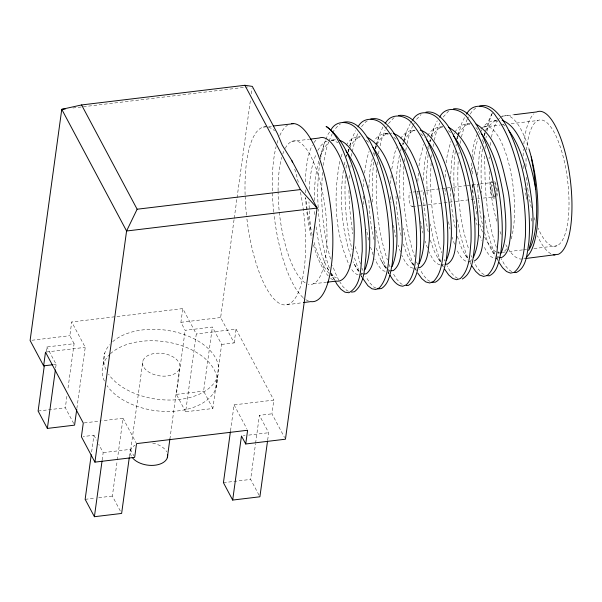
<?xml version="1.0" encoding="UTF-8"?>
<svg xmlns="http://www.w3.org/2000/svg" width="602" height="602" viewBox="0 0 602 602"><rect width="100%" height="100%" fill="white"/><g stroke="black" fill="none" stroke-linecap="round" stroke-linejoin="round"><path stroke-width="0.45" stroke-dasharray="3.01 2.26" d="M363.382 196.094L363.796 206.779M417.863 181.33L418.367 172.277M445.111 177.229L445.525 170.005M348.897 190.45L349.423 206.335L352.697 233.854M472.344 174.068L472.736 166.829M314.236 200.586C314.267 187.026 315.313 173.361 318.977 160.26M368.815 187.741L369.982 170.75L372.457 157.649M458.182 161.471C456.752 191.135 459.484 221.34 468.868 249.634M396.026 184.566L397.297 166.724L399.615 154.586M423.266 180.465L424.613 162.706L426.765 151.501M345.413 175.393C343.998 200.331 346.127 225.539 352.117 249.807M450.394 179.118L451.944 158.687L453.675 149.243M477.627 175.016L479.267 154.676L481.051 145.308M309.225 189.48C309.887 177.673 311.385 165.648 315.93 154.646M363.442 186.748L363.864 179.509M390.63 183.55L391.149 175.445M322.559 172.496C320.151 201.971 322.777 231.981 330.942 260.433M349.085 178.531L349.371 174.798M349.943 167.341L350.086 165.475M376.732 169.621C374.828 199.992 377.725 231.033 387.41 259.974M377.108 164.978L377.409 161.261M403.942 166.295C402.053 196.726 404.95 227.819 414.665 256.806M404.341 161.682L404.74 157.062M431.152 162.976C429.294 193.159 432.123 223.982 441.62 252.787M431.657 157.461L431.905 154.706M458.882 154.157L459.063 152.336M346.022 168.191L346.511 163.691M373.541 162.186L372.179 181.872L372.856 204.251M400.766 158.875L399.419 177.575L400.059 200.872M364.488 173.105L367.19 157.476L369.116 151.29M428.097 154.676L426.667 173.286L427.209 196.553M428.759 149.371L428.978 147.603M391.797 169.072L394.573 153.563L396.53 147.46M455.315 151.358C453.359 166.461 453.615 181.759 454.608 196.929M456 146.09L456.233 144.337M46.241 351.606L46.881 346.963L74.099 343.689L67.74 390.119M55.632 368.055L56.144 364.345L46.881 346.963M74.099 343.689L69.84 335.69L71.721 321.965L182.782 308.593L196.297 333.967L185.642 411.776L212.86 408.502L221.641 344.419L212.378 327.044L185.16 330.317L180.901 322.326L182.782 308.593M73.7 423.492L65.325 407.765L66.98 395.695M76.868 408.472L85.243 347.339L71.721 321.965M103.258 364.406L104.823 352.96M91.632 451.967L93.92 435.254L83.189 436.548M102.159 460.063L103.183 452.636L98.773 444.359M120.302 510.955L112.363 496.056L117.187 460.854M117.315 459.928L123.019 418.247L101.768 420.806M129.385 456.79L130.401 449.355L103.183 452.636M130.672 450.108L142.9 360.861M169.884 439.129L179.562 368.469A18.797 11.318 7.8 0 0 155.211 353.366A18.797 11.318 7.8 0 0 148.912 372.156A18.797 11.318 7.8 0 0 179.562 368.469M185.642 411.776L176.378 394.393L185.16 330.317M212.86 408.502L203.604 391.119L212.378 327.044M221.641 344.419L234.163 342.914L220.641 317.54L234.118 219.143M234.246 218.217L236.917 198.72M237.045 197.795L250.522 99.398M251.29 93.829L252.05 88.261M216.065 387.808L217.638 376.37M234.163 342.914L236.044 329.181L196.297 333.967M230.528 430.814L234.08 404.875L273.82 400.097L271.938 413.822L284.588 437.564M259.018 495.13L250.643 479.41L255.474 444.118M255.602 443.192L259.417 415.335L271.938 413.822M267.664 440.137L268.68 432.71L259.417 415.335M418.984 165.956L419.978 158.665L423.665 144.495M482.405 148.912C480.667 163.405 480.832 178.057 481.75 192.61M483.12 143.682L483.474 141.064M446.172 162.833L447.324 154.684L450.8 141.515M323.379 165.362L324.493 157.573L326.969 146.805L328.707 141.831M351.455 156.227L351.869 153.45M473.353 159.703L474.677 150.711L477.92 138.52M378.545 153.924L379.252 149.334M343.373 170.351C339.362 199.458 341.665 229.768 351.252 257.611M405.763 150.688L406.35 147.046M433.131 146.542L433.575 143.833M460.342 143.299L460.808 140.612M319.88 162.487C317.638 177.598 317.284 192.964 318.225 208.194M320.52 158.951L321.649 152.75L325.516 140.251M348.392 152.186L349.055 148.679M374.263 155.918L374.768 153.307M375.61 148.957L376.288 145.481M339.806 161.389C333.139 196.29 334.787 234.426 349.995 266.934M403.009 144.864L403.355 143.141L402.429 145.496M430.227 141.628L430.581 139.92M457.332 138.881L457.919 136.127M458.122 135.217L461.787 123.064L464.691 117.187M484.52 135.691L485.325 132.064M485.528 131.153L489.268 119.158L492.203 113.402M352.29 151.674L354.405 142.794L357.633 133.794M380.118 145.819L381.841 138.791L385.122 129.927M344.216 165.038L345.3 160.711M407.08 143.487L409.277 134.795L412.611 126.066M373.338 154.225L373.782 152.517M434.253 140.266L436.721 130.815L439.769 123.079M400.511 151.192L401.188 148.656M461.425 137.03L464.172 126.834L467.257 119.226M427.676 148.152L428.368 145.639M349.837 145.977L351.922 138.776L355.466 130.649M482.232 141.214L482.714 139.574M376.461 144.608L379.388 134.833L382.977 126.849M341.161 156.919L342.245 153.344M403.874 140.552L406.847 130.897L410.12 123.846M484.234 134.517L484.776 132.779M320.076 156.753L324.47 142.727M346.933 154.624L346.376 156.385L346.978 154.752M348.039 151.102L348.596 149.341M349.702 145.819L351.922 138.776M375.181 148.092L376.024 145.443M376.303 144.555L379.388 134.833M431.288 136.504L434.32 126.977L437.263 120.821M402.603 144.217L403.167 142.441M403.453 141.553L406.847 130.897M456.82 138.407L457.625 135.864M457.896 135.014L458.709 132.463M429.738 141.237L430.31 139.453M431.453 135.886L434.32 126.977M328.993 140.996L332.274 133.652M320.467 156.129L324.862 146.903L328.511 142.659M348.189 151.501L349.1 149.055M375.317 148.506L376.235 146.098M429.858 141.688L430.49 140.131M456.007 140.958L458.167 135.789M325.87 139.423L327.962 134.464L330.009 131.326M483.79 136.27L485.25 132.876M426.841 137.203L427.616 135.638M453.125 135.811L454.691 132.726M479.388 134.336L480.178 132.824M480.577 132.064L481.758 129.799M332.703 132.846L333.975 130.431L338.354 125.269L340.416 124.004M349.506 148.333L352.336 143.253L356.015 139.137L360.056 136.804M385.995 128.384L389.035 122.981L393.482 118.135L395.108 117.262M377.01 144.48L379.817 139.611L383.527 135.623L387.59 133.433C381.766 133.177 376.438 136.579 373.676 141.628M413.055 125.314L414.372 123.049M403.987 141.545L407.298 135.984L411.038 132.124L415.124 130.062M443.215 117.044L448.618 111.046M431.438 137.798L434.779 132.357L438.549 128.632L442.658 126.713C436.668 126.706 431.055 129.648 428.12 134.976M467.603 118.376L468.499 116.938M470.29 114.049L471.637 111.882L476.19 107.525M458.89 134.065L462.268 128.745L466.061 125.148L470.192 123.365C463.954 123.448 458.175 126.375 455.082 131.958M486.348 130.333L489.757 125.141L493.58 121.679L496.898 120.362M317.766 150.44L321.19 145.3L325.027 141.899L327.526 140.943M346.21 145.293C348.942 140.183 354.202 136.488 360.124 136.699M410.489 123.056L412.069 120.882M400.646 138.648C403.438 133.674 408.472 130.077 414.296 130.145M511.196 238.851A63.631 20.265 83.1 0 0 509.089 164.609A63.631 20.265 83.1 0 0 483.541 127.037C486.401 122.311 491.653 120.46 496.906 120.159M361.501 126.698L365.911 121.694L368.341 120.302M416.561 119.271L421.046 114.583M470.44 260.975L471.705 259.658M497.463 257.822L498.734 256.572M360.974 274.158L362.344 273.489M387.989 270.975L389.366 270.373M359.605 274.828L362.118 274.437M388.29 271.329L389.968 271.081M332.53 140.191L335.969 139.702L329.189 140.311M413.619 268.319L416.983 267.852M286.981 304.74L302.58 302.686M440.619 265.046L443.99 264.617M291.699 141.432L309.135 139.273M502.354 116.178L514.417 114.689M72.917 107.999L247.655 86.959M483.541 127.037L500.149 125.035M501.075 124.923L503.844 124.591M511.226 123.703L537.985 120.483M413.122 192.046L415.922 191.714M416.855 191.602L419.654 191.263M420.587 191.15L422.453 190.924M426.186 190.473L452.305 187.335M453.238 187.222L466.294 185.649M467.227 185.536L479.358 184.077M480.291 183.964L493.347 182.391M412.49 206.621L427.42 204.823M428.353 204.71L454.472 201.565M455.405 201.452L476.859 198.871M477.792 198.758L479.659 198.54M483.391 198.088L495.514 196.628M505.364 251.975L502.602 252.313A63.631 20.265 83.1 0 0 506.658 248.829M509.059 251.531L522.897 249.868M523.823 249.755L526.592 249.424M533.974 248.536L557.038 245.759M31.951 340.258L69.84 335.69M180.901 322.326L220.641 317.54M46.422 352.012L85.243 347.339M53.458 364.669L56.144 364.345M38.107 411.046L65.325 407.765M176.378 394.393L203.604 391.119M84.205 422.92L100.843 420.918M243.276 435.773L245.089 435.555M248.716 435.111L268.68 432.71M85.145 499.329L95.124 498.132M98.751 497.696L112.363 496.056M223.425 482.684L250.643 479.41M470.997 261.366L467.626 261.765C461.734 260.342 458.935 254.157 456.534 249.153M313.356 283.79L326.269 282.278M263.247 127.135L267.8 126.616M268.71 126.518L271.442 126.202M498.004 258.107L494.626 258.469C489.012 256.888 486.22 251.079 483.91 246.195M388.516 133.358L384.264 133.682L388.689 134.238M389.321 133.298L391.917 133.095M330.942 140.424L333.583 140.597L338.106 142.727M356.723 136.993L361.132 137.414M411.806 130.386L416.238 131.078M358.122 274.572L356.64 274.309L353.547 271.931L350.432 267.77M439.347 127.097L442.906 127.759M466.896 123.816L470.455 124.591M385.122 271.246L383.632 270.915L380.539 268.409L377.424 264.112L374.783 258.898M494.438 120.55L498.012 121.438M412.867 268.116C406.869 266.776 404.341 260.041 401.782 255.128M439.874 264.812C433.846 263.187 431.356 256.407 428.782 251.358M348.43 291.21L346.857 290.51L342.816 286.492L339.814 281.856M376.152 288.17L373.774 287.011L369.741 282.827L365.745 276.499M361.162 273.022L362.682 273.775M402.286 284.34L400.699 283.504L396.658 279.155L392.67 272.668M388.155 269.598L389.682 270.411M430.009 281.337L427.623 279.983L423.582 275.468L419.602 268.831M457.731 278.395L454.54 276.446L450.499 271.773L446.977 265.738M484.128 274.632L481.465 272.902L477.424 268.063L473.909 261.893M511.723 271.645L508.389 269.342L504.348 264.346L501.278 258.83M497.199 256.55L498.433 257.423M366.317 140.266L368.913 142.584M393.874 137.248L396.47 139.634M420.783 133.621L424.673 137.316M448.339 130.604L450.928 133.14M475.896 127.594L477.837 129.55M330.919 273.549L333.41 276.1L330.799 274.873A68.598 21.845 83.1 0 0 336.443 277.454M503.453 124.599L504.747 125.938M359.153 271.321L357.287 269.327L353.096 261.772M376.378 248.062C378.666 255.015 381.089 262.337 386.145 267.807M403.408 244.156C405.778 251.583 408.389 259.357 413.86 265.121M430.43 240.243C432.793 247.798 435.412 255.677 440.852 261.622M457.46 236.33C459.808 244.013 462.441 251.982 467.844 258.107M484.497 232.402C486.883 240.491 489.697 248.807 495.356 255.248M316.088 226.834C318.338 242.177 321.114 258.138 329.414 271.502M492.233 251.267L495.137 256.083M495.619 256.888L497.561 260.094M465.241 254.902L467.965 259.439M327.202 267.98L329.535 271.863M329.994 272.638L334.185 279.629M438.256 258.521L440.544 262.359M442.38 265.437L443.298 266.972M354.202 264.27L358.822 272.029M360.666 275.129L362.05 277.454M411.264 262.133L413.115 265.249M415.433 269.147L416.358 270.712M384.272 265.738L386.145 268.898M388.019 272.059L388.952 273.647M381.194 260.553L386.236 269.071M388.072 272.164L388.99 273.714M334.787 280.321L331.348 273.03M361.283 275.693L362.156 277.311M236.044 329.181L273.82 400.097M234.08 404.875L246.73 428.616M123.019 418.247L136.105 442.801M130.401 449.355L133.81 455.752M93.92 435.254L96.568 440.22M388.215 271.841L389.08 273.496M415.403 268.492L416.185 270.012M442.342 264.639L443.117 266.182M469.665 261.554L471.208 264.707M496.981 258.491L498.524 261.704M338.813 280.314L334.975 272.142L332.613 265.512M361.922 268.183L363.066 270.674M388.869 264.218L390.389 267.597M416.576 261.96L417.713 264.534M444.141 259.432L444.825 261.02M471.088 255.489L471.765 257.099M498.035 251.531L499.05 253.984M358.965 270.757L353.705 255.767M386.574 268.515C380.953 255.353 377.65 241.327 375.43 227.225M413.845 265.459C408.856 253.547 405.522 240.988 403.378 228.263M440.784 261.539C435.84 249.506 432.537 236.842 430.43 224.019M373.142 254.834L370.554 247.174M467.724 257.618C462.833 245.458 459.552 232.688 457.482 219.76M400.465 251.847L398.088 245.022M494.671 253.683C489.825 241.402 486.566 228.534 484.542 215.501M427.48 248.024L425.117 241.116M454.487 244.194L452.147 237.196M479.666 235.104L481.502 240.356M360.455 263.992L355.293 246.572M496.394 247.377C488.041 222.778 485.046 196.636 484.956 170.75A85.093 27.098 83.1 0 1 484.768 156.046M329.317 268.093C322.822 249.1 319.519 229.129 318.292 209.127M374.075 239.649C370.794 226.179 369.169 212.318 368.83 198.464M401.128 235.668C397.899 222.146 396.312 208.239 396.026 194.356M428.18 231.68C425.072 218.391 423.53 204.74 423.244 191.112M455.232 227.684C452.177 214.35 450.68 200.662 450.446 186.996M483.511 228.956C479.741 213.906 477.837 198.389 477.649 182.88M368.635 240.115L366.445 229.407M394.333 229.829L395.883 237.03M421.408 225.795L422.935 233.049M312.197 235.186A68.598 21.845 83.1 0 1 310.948 229.595L307.712 213.981L305.62 197.644A72.308 23.026 83.1 0 0 311.625 238.121M448.482 221.754L449.987 229.061M475.565 217.713L477.04 225.065M393.527 225.351L393.949 228.023M420.617 221.295L421.024 223.982M310.948 229.595L309.684 218.496L308.954 201.933M314.838 214.545L314.56 210.196M390.668 196.538L390.969 202.663M417.818 191.549L418.142 198.547M445.059 188.306L445.314 194.423M472.261 184.189L472.623 193.806M112.709 341.658A57.845 34.811 7.8 0 1 200.963 342.801A57.845 34.811 7.8 0 1 194.235 396.206A57.845 34.811 7.8 0 1 108.601 374.218M105.975 369.568A57.845 34.811 7.8 0 1 109.639 344.72M110.475 353.698A57.845 34.811 7.8 0 1 198.788 353.841A57.845 34.811 7.8 0 1 193.016 407.531A57.845 34.811 7.8 0 1 107.036 385.656M104.402 381.006A57.845 34.811 7.8 0 1 109.835 354.3M300.458 192.219A89.66 28.55 83.1 0 1 288.704 304.16A89.66 28.55 83.1 0 1 246.579 215.937M246.474 215.012A89.66 28.55 83.1 0 1 245.134 195.62M245.104 194.717A89.66 28.55 83.1 0 1 267.551 126.984M268.439 127.203A89.66 28.55 83.1 0 1 274.572 130.747M294.732 169.17A89.66 28.55 83.1 0 1 298.344 182.481M494.242 197.494A8.676 2.762 83.1 0 1 491.653 189.555A8.676 2.762 83.1 0 1 492.496 181.563M494.618 181.526A8.676 2.762 83.1 0 1 496.635 186.168M497.064 188.343A8.676 2.762 83.1 0 1 496.868 196.32M494.37 198.216A8.676 2.762 83.1 0 1 490.442 190.842A8.676 2.762 83.1 0 1 491.774 181.134M495.273 186.334A8.676 2.762 83.1 0 1 495.702 188.509M495.95 190.759A8.676 2.762 83.1 0 1 496.003 192.226M494.272 196.162A7.232 2.303 83.1 0 1 492.12 185.168M494.588 182.857A7.232 2.303 83.1 0 1 496.462 195.183M413.025 206.125A7.232 2.303 83.1 0 1 409.375 201.399A7.232 2.303 83.1 0 1 410.323 192.384M499.999 252.893A63.631 20.265 83.1 0 1 497.282 252.388M495.897 251.741A63.631 20.265 83.1 0 1 484.678 237.03M482.503 232.018A63.631 20.265 83.1 0 1 479.44 223.334M476.912 214.154A63.631 20.265 83.1 0 1 472.179 184.46M471.569 171.261A63.631 20.265 83.1 0 1 471.705 162.946M472.043 157.438A63.631 20.265 83.1 0 1 477.657 133.478M478.056 132.741A63.631 20.265 83.1 0 1 478.876 131.386M480.772 129.016A63.631 20.265 83.1 0 1 482.834 127.398M526.562 149.996A63.631 20.265 83.1 0 1 553.96 131.958A63.631 20.265 83.1 0 1 567.475 224.049A63.631 20.265 83.1 0 1 538.015 228.045M535.005 220.212A63.631 20.265 83.1 0 1 534.162 217.653M531.355 207.6A63.631 20.265 83.1 0 1 528.232 191.684M528.097 190.781A63.631 20.265 83.1 0 1 526.487 176.085M526.043 166.588A63.631 20.265 83.1 0 1 526.103 157.333M522.243 258.988A72.308 23.026 83.1 0 1 507.772 248.122M507.298 247.347A72.308 23.026 83.1 0 1 505.003 243.185M501.097 234.381A72.308 23.026 83.1 0 1 499.773 230.807M496.748 221.22A72.308 23.026 83.1 0 1 489.102 168.951M489.133 158.808A72.308 23.026 83.1 0 1 489.2 156.941M490.126 145.406A72.308 23.026 83.1 0 1 490.615 141.846M491.443 137.233A72.308 23.026 83.1 0 1 497.184 121.243M497.771 120.37A72.308 23.026 83.1 0 1 499.652 118.142M500.315 117.54A72.308 23.026 83.1 0 1 528.654 147.957M525.29 257.882A72.308 23.026 83.1 0 1 523.785 258.604M485.046 148.702A85.093 27.098 83.1 0 1 485.378 144.029M486.017 137.783A85.093 27.098 83.1 0 1 486.243 136.082M487.018 131.153A85.093 27.098 83.1 0 1 492.293 113.244M329.076 273.308A68.598 21.845 83.1 0 1 313.838 241.5M333.117 279.953A72.308 23.026 83.1 0 1 330.611 278.214M328.256 275.934A72.308 23.026 83.1 0 1 313.243 244.179M305.41 192.896A72.308 23.026 83.1 0 1 305.319 188.185M305.372 181.774A72.308 23.026 83.1 0 1 312.295 145.353M313.966 142.591A72.308 23.026 83.1 0 1 317.156 139.197M550.905 253.751A72.308 23.026 83.1 0 1 537.443 235.803M531.957 221.145A72.308 23.026 83.1 0 1 530.618 216.592M526.682 199.307A72.308 23.026 83.1 0 1 526.193 196.545M526.043 195.62A72.308 23.026 83.1 0 1 525.599 192.851M525.215 190.202A72.308 23.026 83.1 0 1 524.974 188.418M523.243 168.552A72.308 23.026 83.1 0 1 523.123 164.873M523.123 155.956A72.308 23.026 83.1 0 1 523.409 149.349M523.853 143.923A72.308 23.026 83.1 0 1 533.914 113.823M305.214 282.827A72.308 23.026 83.1 0 1 278.094 191.632M278.094 190.736A72.308 23.026 83.1 0 1 281.736 157.393M282.805 153.977A72.308 23.026 83.1 0 1 283.79 151.38M285.235 148.325A72.308 23.026 83.1 0 1 323.853 199.254A72.308 23.026 83.1 0 1 308.201 284.167M308.472 300.992A89.66 28.55 83.1 0 1 303.619 298.05M303.017 297.523A89.66 28.55 83.1 0 1 273.812 212.799M273.714 211.859A89.66 28.55 83.1 0 1 276.1 146.602M276.98 143.321A89.66 28.55 83.1 0 1 278.162 139.634M279.817 135.488A89.66 28.55 83.1 0 1 287.485 125.239M131.311 456.045A18.797 11.318 7.8 0 1 134.946 445.194M152.637 443.064A18.797 11.318 7.8 0 1 166.694 451.786"/><path stroke-width="0.9" d="M43.622 365.85L45.504 352.117L83.279 423.033L81.398 436.759L94.92 462.133L134.66 457.354L136.541 443.621L247.603 430.249L245.721 443.983L285.461 439.197L317.119 208.059L291.947 160.809L282.308 145.27L277.484 133.659L252.306 86.402L244.894 85.288L81.571 104.951L61.765 109.338L30.1 340.476L43.622 365.85L52.562 364.774M44.337 365.534L38.107 411.046L47.362 428.421L74.58 425.147L76.74 409.398M47.362 428.421L55.376 369.914M91.248 454.758L85.145 499.329L94.401 516.712L121.627 513.438L129.257 457.716M94.92 462.133L126.578 231.002L137.128 209.225L81.571 104.951M94.401 516.712L102.039 460.989M167.333 457.716L169.884 439.129M230.4 431.739L223.425 482.684L232.681 500.066L259.898 496.785L267.536 441.07M232.681 500.066L241.462 435.991L245.721 443.983M529.248 248.144C535.667 227.398 532.695 205.094 529.278 184.069C525.343 165.445 520.233 146.346 508.961 130.694M365.09 269.508C372.382 250.605 369.493 229.543 367.054 209.947C363.315 189.389 358.145 168.229 346.015 150.869M392.15 266.543C399.615 247.881 396.718 226.931 394.408 207.502C390.645 186.56 385.506 164.918 372.999 147.324M419.21 263.571C426.848 245.149 423.943 224.32 421.761 205.056C417.916 183.444 412.731 160.96 399.435 143.028M446.263 260.598C454.081 242.418 451.169 221.694 449.1 202.603C445.277 180.585 440.024 157.664 426.434 139.423M473.315 257.603C481.314 239.686 478.387 219.075 476.445 200.157C472.653 177.71 467.302 154.36 453.434 135.804M501.09 253.186C508.216 235.713 505.657 215.99 503.784 197.704C500.111 175.37 494.852 152.216 481.412 133.539M331.04 129.754C336.872 118.925 351.56 121.228 357.866 130.363C370.087 145.074 376.197 163.654 381.269 181.804C386.762 203.709 389.787 226.284 389.426 248.889C388.35 262.088 388.651 277.371 379.38 287.891L375.806 289.494L371.946 288.787L367.935 285.777L362.592 278.124M358.055 126.819C363.864 115.449 379.177 117.969 385.491 127.541C397.621 142.493 403.724 161.201 408.743 179.516C414.131 201.399 417.088 223.936 416.622 246.496C415.47 259.47 415.764 274.662 406.35 284.814L402.746 286.243C396.583 285.762 392.782 280.05 389.953 275.152M385.062 123.861C390.909 111.972 406.794 114.719 413.115 124.727C425.155 139.927 431.243 158.755 436.209 177.229C441.499 199.089 444.389 221.589 443.809 244.088C442.583 256.836 442.884 271.953 433.312 281.721L429.685 282.978L425.795 281.932L421.776 278.591L417.75 273.045M412.596 120.152C418.766 108.292 434.591 111.98 440.732 121.928C452.689 137.361 458.762 156.317 463.675 174.949C468.86 196.779 471.682 219.233 470.997 241.68C469.695 254.202 469.996 269.237 460.282 278.613L456.625 279.704L452.727 278.485L448.693 274.971L444.675 269.275M439.595 117.157C445.871 104.793 462.201 108.774 468.356 119.136C480.215 134.795 486.281 153.879 491.142 172.676C496.221 194.461 498.975 216.87 498.185 239.265C496.8 251.553 497.101 266.52 487.236 275.498L483.564 276.416L479.651 275.024L475.618 271.351L471.599 265.497M466.588 114.139C473.022 101.294 489.802 105.591 495.973 116.359C507.749 132.244 513.792 151.456 518.6 170.396C523.574 192.151 526.268 214.515 525.365 236.842C523.913 248.897 524.207 263.804 514.198 272.367L510.504 273.12L506.568 271.555L502.535 267.709L499.028 262.449M474.368 260.975C482.744 255.933 482.3 244.216 483.632 235.66C484.407 221.777 483.203 207.863 480.968 194.16C475.542 171.465 470.719 139.724 448.52 127.255M462.328 279.004C472.991 272.721 472.803 258.002 474.579 247.159C476.054 225.193 473.699 203.137 469.259 181.623C464.736 161.93 458.792 142.11 447.489 125.148C442.44 118.391 435.306 110.482 425.96 112.145M479.501 106.125C489.381 102.784 497.583 112.574 502.715 119.73C513.83 137.09 519.729 157.145 524.124 177.108C528.36 198.502 530.588 220.422 528.88 242.207C527.013 252.577 527.089 267.28 516.223 272.578L514.687 272.39M351.545 292.151L354.518 291.699C364.677 283.602 364.391 268.755 365.918 256.956C366.753 239.385 365.211 221.784 362.276 204.469C355.895 177.184 350.326 143.886 326.103 126.412A85.093 27.098 83.1 0 1 349.973 171.216C358.205 197.042 362.464 224.162 362.223 251.282C360.515 264.677 362.645 285.182 348.859 292.73L345.014 292.196L341.01 289.351L336.977 284.294L335.224 281.111M303.498 302.565L310.835 301.602A89.66 28.55 83.1 0 0 331.672 216.652A89.66 28.55 83.1 0 0 294.22 123.621L273.263 125.999M364.165 274.053L366.317 273.775C374.263 267.258 373.767 255.459 374.895 246.12C375.392 231.981 373.992 217.849 371.487 203.943C368.146 187.049 363.367 170.2 354.766 155.165C350.853 149.349 346.549 142.539 339.513 140.334M525.809 258.484L558.34 254.3A72.308 23.026 83.1 0 0 569.424 173.391A72.308 23.026 83.1 0 0 536.683 111.942L514.417 114.689M343.178 122.319C355.744 119.241 364.255 132.259 369.906 141.417C380.208 160.252 385.837 181.217 389.682 202.219C393.038 222.943 394.731 244.149 392.022 265.053C390.269 273.323 389.185 283.512 381.472 288.546L377.732 288.937M310.053 139.16L319.233 138.024A72.308 23.026 83.1 0 1 352.614 206.644A72.308 23.026 83.1 0 1 336.413 281.096L327.187 282.172M65.483 108.894L61.765 109.338L126.578 231.002L317.119 208.059L300.451 189.57L244.894 85.288M137.128 209.225L300.451 189.57M370.772 118.918C383.519 116.306 391.819 129.505 397.501 138.814C407.704 157.799 413.303 178.862 417.073 199.977C420.331 220.603 421.964 241.711 419.135 262.495C417.344 270.576 416.215 280.705 408.427 285.378L406.169 285.506M391.165 270.765L393.332 270.591C401.391 264.428 400.902 252.659 402.083 243.517C402.648 229.437 401.301 215.358 398.863 201.497C393.399 179.592 388.44 149.243 367.062 137.166M398.366 115.524C411.286 113.379 419.383 126.759 425.102 136.218C435.208 155.354 440.769 176.506 444.464 197.727C447.617 218.263 449.197 239.272 446.24 259.929C444.411 267.83 443.238 277.891 435.381 282.195L431.596 282.24M418.894 267.438L420.346 267.393C428.519 261.592 428.037 249.853 429.271 240.905C429.903 226.886 428.601 212.86 426.231 199.051C423.003 181.985 418.285 164.978 409.842 149.695C405.725 143.314 401.158 135.834 393.415 133.606M453.562 108.781C466.776 107.585 474.519 121.265 480.291 131.055C490.201 150.477 495.679 171.818 499.239 193.234C502.188 213.567 503.648 234.374 500.443 254.766C498.561 262.299 497.26 272.255 489.276 275.799L486.988 275.618M445.171 264.158L447.361 264.188C455.631 258.762 455.165 247.038 456.451 238.287C457.159 224.335 455.91 210.361 453.599 196.606C450.424 179.456 445.736 162.374 437.376 146.971C433.154 140.213 428.353 132.44 420.219 130.145M499.908 257.588L501.383 257.746C509.841 253.103 509.427 241.387 510.805 233.034C511.655 219.218 510.504 205.357 508.329 191.714C502.866 168.522 498.298 137.331 476.069 124.087M502.121 120.249C513.604 124.622 519.029 136.917 523.996 147.264C529.594 160.726 533.244 174.911 535.682 189.261A68.598 21.845 83.1 0 1 528.548 250.402M531.227 156.926L534.057 172.932L535.682 189.261M291.947 160.809A89.66 28.55 83.1 0 1 292.519 162.412M528.932 148.829A72.308 23.026 83.1 0 1 526.735 256.821M554.946 254.955A72.308 23.026 83.1 0 1 553.185 254.676M291.624 123.621A89.66 28.55 83.1 0 1 293.347 123.538M167.649 454.781A18.797 11.318 7.8 0 1 153.849 465.331A18.797 11.318 7.8 0 1 132.244 457.505"/></g></svg>
